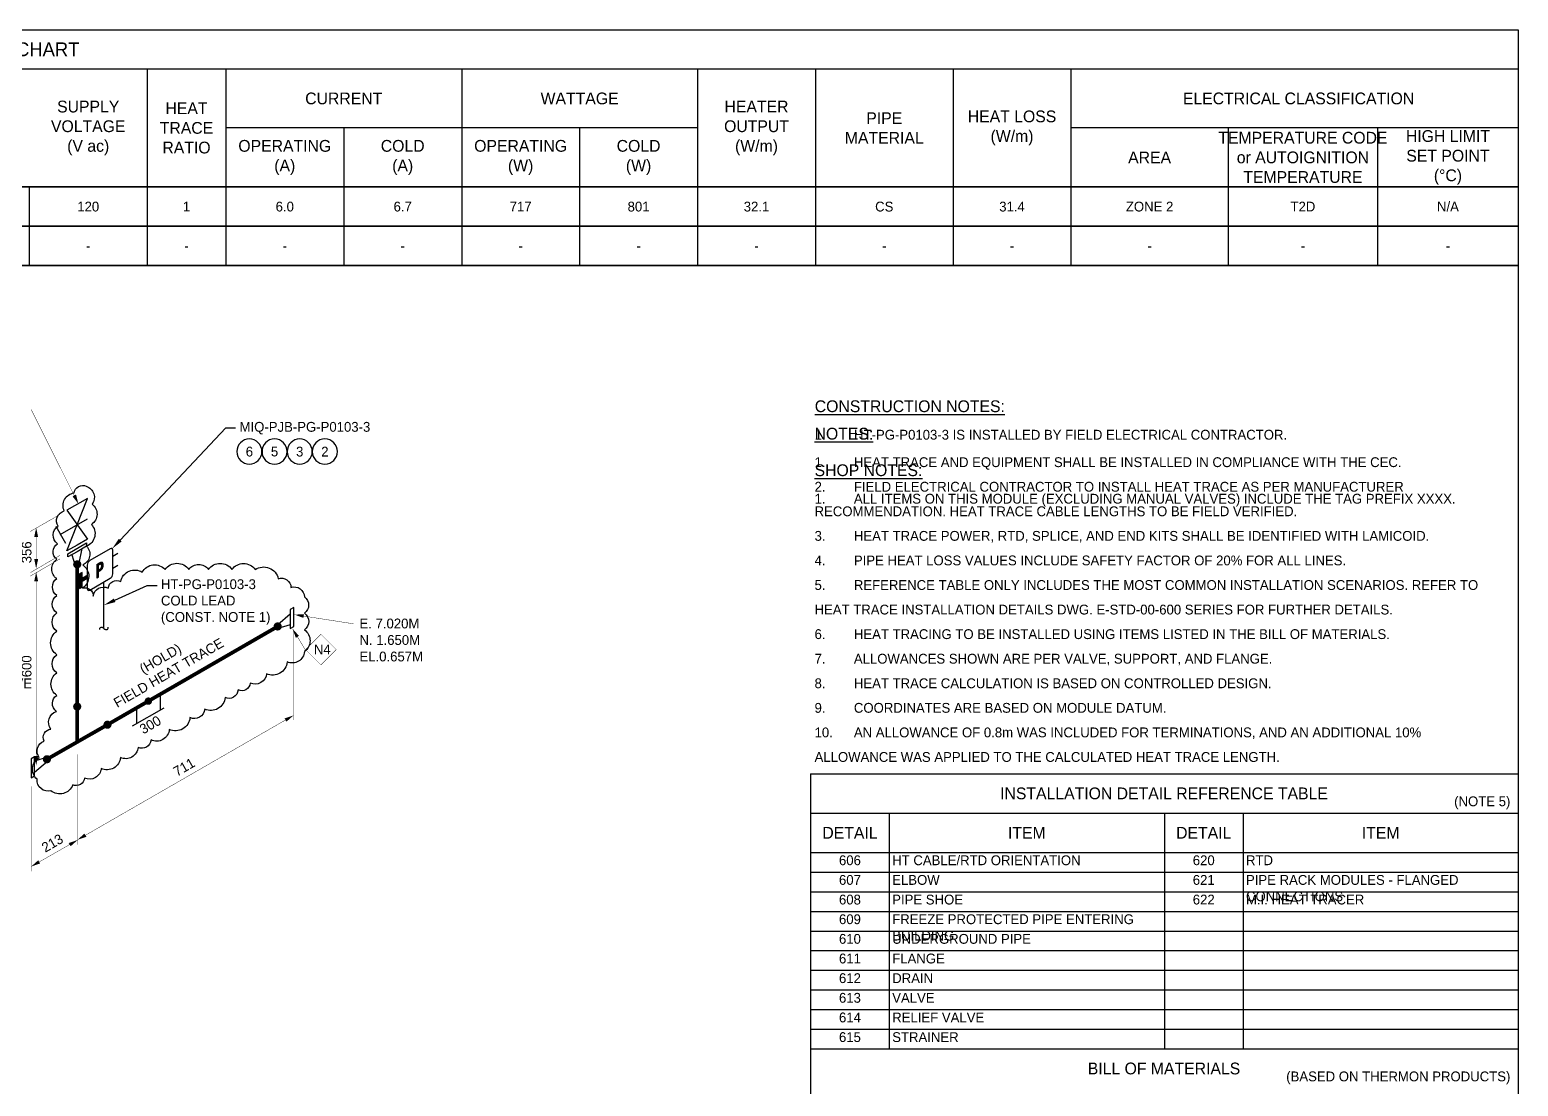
# Model space of a CAD drawing. Extents: x 0 to 847, y -42 to 494.
# Drawn here: x 465.1 to 843.8, y 225.5 to 494.3 of the extents above; entities that cross this region are included whole.
import ezdxf
from ezdxf import colors
from ezdxf.entities.mleader import LeaderData, LeaderLine
from ezdxf.enums import TextEntityAlignment as Align
from ezdxf.math import Vec2, Vec3

# ---------------------------------------------------------------- set-up
doc = ezdxf.new("R2010")
doc.units = 0
doc.header["$LTSCALE"] = 10
doc.header["$MEASUREMENT"] = 0
doc.layers.get('Defpoints').update_dxf_attribs({"color": 9})
for name, color, linetype in [('DIMENSION', 2, 'Continuous'), ('HOLD', 1, 'Continuous'), ('PIPE', 7, 'Continuous'), ('SYMBOL-3', 3, 'Continuous'), ('TABLE-1', 1, 'Continuous'), ('TABLE-7', 7, 'Continuous'), ('TEXT-2', 2, 'Continuous'), ('TEXT2', 40, 'Continuous'), ('TITLE', 7, 'Continuous'), ('WELDS', 7, 'Continuous'), ('Wipeout', 7, 'Continuous')]:
    doc.layers.add(name, color=color, linetype=linetype)
doc.styles.add('framdcn', font='', dxfattribs={"height": 2.4})
doc.styles.add('Scovan Elec', font='')
doc.styles.get("Standard").update_dxf_attribs({"font": ''})
doc.styles.get('framdcn').set_extended_font_data('Franklin Gothic Medium Cond')
doc.styles.get('Scovan Elec').set_extended_font_data('Franklin Gothic Medium Cond')
doc.styles.get('Standard').set_extended_font_data('Franklin Gothic Medium Cond')

# ---------------------------------------------------------------- blocks, each defined once
blk = doc.blocks.new('*T17')
at = {"layer": 'TABLE-7', "color": 0, "linetype": 'ByBlock', "lineweight": -2, "transparency": 16777216}
for p, q in [((0, 0), (843.77, 0)), ((0, 0), (0, -20)), ((65, 0), (65, -20)), ((135, 0), (135, -20)), ((160, 0), (160, -20)), ((200, 0), (200, -20)), ((225, 0), (225, -20)), ((255, 0), (255, -20)), ((285, 0), (285, -20)), ((315, 0), (315, -20)), ((345, 0), (345, -20)), ((435, 0), (435, -20)), ((465, 0), (465, -20)), ((495, 0), (495, -20)), ((515, 0), (515, -20)), ((545, 0), (545, -20)), ((575, 0), (575, -20)), ((605, 0), (605, -20)), ((635, 0), (635, -20)), ((665, 0), (665, -20)), ((700, 0), (700, -20)), ((730, 0), (730, -20)), ((770, 0), (770, -20)), ((808, 0), (808, -20)), ((843.77, 0), (843.77, -20)), ((0, -10), (843.77, -10)), ((0, -20), (843.77, -20))]:
    blk.add_line(p, q, dxfattribs=at)
blk = doc.blocks.new('*U182')
at = {"layer": 'TEXT-2', "insert": (1, 3), "char_height": 2.5, "attachment_point": 7, "style": 'Scovan Elec'}
blk.add_mtext_dynamic_manual_height_columns('\\pxsm1.5;{\\H1.2x;\\LNOTES:\\P\\pi-3,l3,s*,t3;}1.^IHEAT TRACE AND EQUIPMENT SHALL BE INSTALLED IN COMPLIANCE WITH THE CEC.\\P2.^IFIELD ELECTRICAL CONTRACTOR TO INSTALL HEAT TRACE AS PER MANUFACTURER RECOMMENDATION. HEAT TRACE CABLE LENGTHS TO BE FIELD VERIFIED.\\P3.^IHEAT TRACE POWER, RTD, SPLICE, AND END KITS SHALL BE IDENTIFIED WITH LAMICOID.\\P4.^IPIPE HEAT LOSS VALUES INCLUDE SAFETY FACTOR OF 20% FOR ALL LINES.\\P5.^IREFERENCE TABLE ONLY INCLUDES THE MOST COMMON INSTALLATION SCENARIOS. REFER TO HEAT TRACE INSTALLATION DETAILS DWG. E-STD-00-600 SERIES FOR FURTHER DETAILS.\\P6.^IHEAT TRACING TO BE INSTALLED USING ITEMS LISTED IN THE BILL OF MATERIALS.\\P7.^IALLOWANCES SHOWN ARE PER VALVE, SUPPORT, AND FLANGE.\\P8.^IHEAT TRACE CALCULATION IS BASED ON CONTROLLED DESIGN.\\P9.^ICOORDINATES ARE BASED ON MODULE DATUM.\\P10.^IAN ALLOWANCE OF 0.8m WAS INCLUDED FOR TERMINATIONS, AND AN ADDITIONAL 10% ALLOWANCE WAS APPLIED TO THE CALCULATED HEAT TRACE LENGTH.', width=175, gutter_width=10, heights=[0], dxfattribs=at)
blk = doc.blocks.new('ShopNotes')
at = {"layer": 'TEXT-2', "insert": (1, 3), "char_height": 2.5, "attachment_point": 7, "style": 'Scovan Elec'}
blk.add_mtext_dynamic_manual_height_columns('\\pxsm1.5;{\\H1.2x;\\LSHOP NOTES:\\P\\pi-3,l3,s*,t3;}1.^IALL ITEMS ON THIS MODULE (EXCLUDING MANUAL VALVES) INCLUDE THE TAG PREFIX XXXX.', width=175, gutter_width=10, heights=[0], dxfattribs=at)
blk = doc.blocks.new('block41')
at = {"layer": 'TEXT2'}
blk.add_hatch(color=256, dxfattribs=at).paths.add_polyline_path([(0.001, 0.001), (-1.499, 1.901), (-0.599, 2.401)])
at = {"layer": 'TEXT2', "linetype": 'ByBlock', "const_width": 0.1, "flags": 128}
blk.add_lwpolyline([(-12, 24), (0, 0)], dxfattribs=at)
blk = doc.blocks.new('block47')
at = {"layer": 'TEXT2'}
blk.add_hatch(color=256, dxfattribs=at).paths.add_polyline_path([(0.001, 0.001), (1.601, -1.799), (0.801, -2.299)])
at = {"layer": 'TEXT2', "linetype": 'ByBlock', "const_width": 0.1, "flags": 128}
blk.add_lwpolyline([(3.2, -5.3), (0, 0)], dxfattribs=at)
blk = doc.blocks.new('block48')
at = {"layer": 'TEXT2'}
blk.add_hatch(color=256, dxfattribs=at).paths.add_polyline_path([(0.001, 0.001), (0.301, 2.401), (1.201, 2.101)])
at = {"layer": 'TEXT2', "linetype": 'ByBlock', "const_width": 0.1, "flags": 128}
blk.add_lwpolyline([(4.8, 14.5), (0, 0)], dxfattribs=at)
blk = doc.blocks.new('block49')
at = {"layer": 'TEXT2', "style": 'framdcn'}
for s, p in [('E. 7.020M', (0, 0)), ('N. 1.650M', (0, -4.2)), ('EL.0.657M', (0, -8.4))]:
    blk.add_text(s, height=2.5, dxfattribs=at).set_placement(p)
blk = doc.blocks.new('block100')
at = {"layer": 'PIPE', "linetype": 'ByBlock', "flags": 128}
for points in [[(0.8, 2.9), (0, 2.4)], [(0, 2.4), (0, 0)], [(0, 0), (0, -2.4)], [(0.8, -1.9), (0.8, 2.9)], [(4.1, 2.8), (0.8, 1.8)], [(0.8, -1), (4.1, 1.8)], [(4.1, 1.8), (4.1, 2.8)], [(0, -2.4), (0.8, -1.9)]]:
    blk.add_lwpolyline(points, dxfattribs=at)
at = {"flags": 1}
for tag in ['Tag', 'UCI', 'Pipe Ref', 'Description', 'Key']:
    blk.add_attdef(tag, (0, 0), '', height=1, dxfattribs=at)
blk = doc.blocks.new('block101')
at = {"layer": 'PIPE', "linetype": 'ByBlock', "const_width": 0.95, "flags": 128}
for points in [[(7.7, 13.4), (7.7, 4.4)], [(15.4, 8.8), (7.7, 4.4)], [(7.7, 4.4), (0, 0)]]:
    blk.add_lwpolyline(points, dxfattribs=at)
at = {"flags": 1}
for tag in ['Tag', 'UCI', 'Pipe Ref', 'Description', 'Key']:
    blk.add_attdef(tag, (0, 0), '', height=1, dxfattribs=at)
blk = doc.blocks.new('block102')
at = {"layer": 'PIPE', "linetype": 'ByBlock', "const_width": 0.95, "flags": 128}
blk.add_lwpolyline([(0, 36.2), (0, 0)], dxfattribs=at)
at = {"flags": 1}
for tag in ['Tag', 'UCI', 'Pipe Ref', 'Description', 'Key']:
    blk.add_attdef(tag, (0, 0), '', height=1, dxfattribs=at)
blk = doc.blocks.new('block103')
at = {"layer": 'PIPE', "linetype": 'ByBlock', "flags": 128}
for points in [[(-2.4, -0.5), (2.4, 2.3)], [(0, 0), (-2.4, -1.3)], [(2.4, 1.4), (0, 0)], [(0.5, -2.9), (1.3, 0.8)], [(2.4, 2.3), (2.4, 1.4)], [(-2.4, -1.3), (-2.4, -0.5)], [(-1.4, -0.8), (-0.5, -3.5)], [(-0.5, -3.5), (0.5, -2.9)]]:
    blk.add_lwpolyline(points, dxfattribs=at)
at = {"flags": 1}
for tag in ['Tag', 'UCI', 'Pipe Ref', 'Description', 'Key']:
    blk.add_attdef(tag, (0, 0), '', height=1, dxfattribs=at)
blk = doc.blocks.new('block104')
at = {"layer": 'PIPE', "linetype": 'ByBlock', "flags": 128}
for points in [[(2.6, 11.9), (-2.6, 8.9)], [(-2.6, -1.5), (2.6, 11.9)], [(-2.6, 8.9), (2.6, 1.5)], [(-5.4, 4.8), (-3, 0.5)], [(-4.3, 2.7), (2.6, 6.7)], [(0, 0), (-2.6, -1.5)], [(2.6, 1.5), (0, 0)]]:
    blk.add_lwpolyline(points, dxfattribs=at)
at = {"flags": 1}
for tag in ['Tag', 'UCI', 'Pipe Ref', 'Description', 'Key']:
    blk.add_attdef(tag, (0, 0), '', height=1, dxfattribs=at)
blk = doc.blocks.new('block105')
at = {"layer": 'PIPE', "linetype": 'ByBlock', "const_width": 0.95, "flags": 128}
for points in [[(43.3, 25), (10.4, 6)], [(10.4, 6), (0, 0)]]:
    blk.add_lwpolyline(points, dxfattribs=at)
at = {"flags": 1}
for tag in ['Tag', 'UCI', 'Pipe Ref', 'Description', 'Key']:
    blk.add_attdef(tag, (0, 0), '', height=1, dxfattribs=at)
blk = doc.blocks.new('block106')
at = {"layer": 'PIPE', "linetype": 'ByBlock', "flags": 128}
for points in [[(-8, -4.6), (0, 0)], [(-7, 0), (-7, -4)], [(-1, 3.5), (-1, -0.5)]]:
    blk.add_lwpolyline(points, dxfattribs=at)
at = {"flags": 1}
for tag in ['Tag', 'UCI', 'Pipe Ref', 'Description', 'Key']:
    blk.add_attdef(tag, (0, 0), '', height=1, dxfattribs=at)
blk = doc.blocks.new('block107')
at = {"layer": 'PIPE', "linetype": 'ByBlock', "flags": 128}
for points in [[(-3.2, -1.4), (0, 1.3)], [(0.9, 2.9), (0, 2.4)], [(0, 2.4), (0, 0)], [(0, 0), (0, -2.4)], [(0.9, -1.9), (0.9, 2.9)], [(-3.2, -2.4), (-3.2, -1.4)], [(0, -1.5), (-3.2, -2.4)], [(0, -2.4), (0.9, -1.9)]]:
    blk.add_lwpolyline(points, dxfattribs=at)
at = {"flags": 1}
for tag in ['Tag', 'UCI', 'Pipe Ref', 'Description', 'Key']:
    blk.add_attdef(tag, (0, 0), '', height=1, dxfattribs=at)
blk = doc.blocks.new('block137')
at = {"layer": 'WELDS'}
h = blk.add_hatch(color=256, dxfattribs=at)
edge = h.paths.add_edge_path(flags=0)
edge.add_arc((0, 0), 1.05, 0, 360)
at = {"flags": 1}
for tag in ['Tag', 'UCI', 'Pipe Ref', 'Description', 'Key']:
    blk.add_attdef(tag, (0, 0), '', height=1, dxfattribs=at)
blk = doc.blocks.new('block138')
at = {"layer": 'WELDS'}
h = blk.add_hatch(color=256, dxfattribs=at)
edge = h.paths.add_edge_path(flags=0)
edge.add_arc((0, 0), 1.05, 0, 360)
at = {"flags": 1}
for tag in ['Tag', 'UCI', 'Pipe Ref', 'Description', 'Key']:
    blk.add_attdef(tag, (0, 0), '', height=1, dxfattribs=at)
blk = doc.blocks.new('block139')
at = {"layer": 'WELDS'}
h = blk.add_hatch(color=256, dxfattribs=at)
edge = h.paths.add_edge_path(flags=0)
edge.add_arc((0, 0), 1.05, 0, 360)
at = {"flags": 1}
for tag in ['Tag', 'UCI', 'Pipe Ref', 'Description', 'Key']:
    blk.add_attdef(tag, (0, 0), '', height=1, dxfattribs=at)
blk = doc.blocks.new('block140')
at = {"layer": 'WELDS'}
h = blk.add_hatch(color=256, dxfattribs=at)
edge = h.paths.add_edge_path(flags=0)
edge.add_arc((0, 0), 1.05, 0, 360)
at = {"flags": 1}
for tag in ['Tag', 'UCI', 'Pipe Ref', 'Description', 'Key']:
    blk.add_attdef(tag, (0, 0), '', height=1, dxfattribs=at)
blk = doc.blocks.new('block141')
at = {"layer": 'WELDS'}
h = blk.add_hatch(color=256, dxfattribs=at)
edge = h.paths.add_edge_path(flags=0)
edge.add_arc((0, 0), 0.95, 0, 360)
at = {"flags": 1}
for tag in ['Tag', 'UCI', 'Pipe Ref', 'Description', 'Key']:
    blk.add_attdef(tag, (0, 0), '', height=1, dxfattribs=at)
blk = doc.blocks.new('block142')
at = {"layer": 'WELDS'}
h = blk.add_hatch(color=256, dxfattribs=at)
edge = h.paths.add_edge_path(flags=0)
edge.add_arc((0, 0), 1.05, 0, 360)
at = {"flags": 1}
for tag in ['Tag', 'UCI', 'Pipe Ref', 'Description', 'Key']:
    blk.add_attdef(tag, (0, 0), '', height=1, dxfattribs=at)
blk = doc.blocks.new('Heat_Trace_Design_Data_2')
at = {"layer": 'TEXT-2', "style": 'Scovan Elec'}
blk.add_attdef('PNL#-CKT#_2', text='', height=2.5, dxfattribs=at).set_placement((32.5, -5), align=Align.MIDDLE)
for tag, p in [('TRACE#_2', (100, -5)), ('INSU.THK_2', (147.5, -5)), ('INSU.CODE_2', (180, -5)), ('INSU.SIZE_2', (212.5, -5)), ('MIN.TEMP_2', (240, -5)), ('STARTUP.TEMP_2', (270, -5)), ('EXP.TEMP_2', (300, -5)), ('MAINT.TEMP_2', (330, -5)), ('CABLE.TYPE_2', (390, -5)), ('CABLE.LENGTH_2', (450, -5)), ('SUPPLY.VOLT_2', (480, -5)), ('HT.RATIO_2', (505, -5)), ('OPER.CURRENT_2', (530, -5)), ('COLD.CURRENT_2', (560, -5)), ('OPER.WATT_2', (590, -5)), ('COLD.WATT_2', (620, -5)), ('HEATER.OUTPUT_2', (650, -5)), ('PIPE.MAT_2', (682.5, -5)), ('HEAT.LOSS_2', (715, -5)), ('AREA.CLASS_2', (750, -5)), ('TEMPERATURE.CODE_2', (789, -5)), ('HI.LIMIT.SET.PT_2', (825.89, -5))]:
    blk.add_attdef(tag, text='', height=2.5, dxfattribs=at).set_placement(p, align=Align.MIDDLE_CENTER)
blk = doc.blocks.new('Heat_Trace_Design_Data')
at = {"layer": 'TEXT-2', "style": 'Scovan Elec'}
blk.add_attdef('PNL#-CKT#_1', text='', height=2.5, dxfattribs=at).set_placement((32.5, -5), align=Align.MIDDLE)
for tag, p in [('TRACE#_1', (100, -5)), ('INSU.THK_1', (147.5, -5)), ('INSU.CODE_1', (180, -5)), ('INSU.SIZE_1', (212.5, -5)), ('MIN.TEMP_1', (240, -5)), ('STARTUP.TEMP_1', (270, -5)), ('EXP.TEMP_1', (300, -5)), ('MAINT.TEMP_1', (330, -5)), ('CABLE.TYPE_1', (390, -5)), ('CABLE.LENGTH_1', (450, -5)), ('SUPPLY.VOLT_1', (480, -5)), ('HT.RATIO_1', (505, -5)), ('OPER.CURRENT_1', (530, -5)), ('COLD.CURRENT_1', (560, -5)), ('OPER.WATT_1', (590, -5)), ('COLD.WATT_1', (620, -5)), ('HEATER.OUTPUT_1', (650, -5)), ('PIPE.MAT_1', (682.5, -5)), ('HEAT.LOSS_1', (715, -5)), ('AREA.CLASS_1', (750, -5)), ('TEMPERATURE.CODE_1', (789, -5)), ('HI.LIMIT.SET.PT_1', (825.89, -5))]:
    blk.add_attdef(tag, text='', height=2.5, dxfattribs=at).set_placement(p, align=Align.MIDDLE_CENTER)
blk = doc.blocks.new('*U155')
h = blk.add_hatch(color=7)
h.dxf.hatch_style = 1
h.paths.add_polyline_path([(-0.79, -2.18), (-0.36, -1.93), (-0.36, -0.58), (-0.11, -0.44), (-0.06, -0.41), (-0.01, -0.37), (0.05, -0.34), (0.1, -0.3), (0.15, -0.27), (0.19, -0.23), (0.24, -0.2), (0.28, -0.16), (0.32, -0.13), (0.35, -0.09), (0.38, -0.06), (0.41, -0.02), (0.44, 0.01), (0.48, 0.07), (0.52, 0.12), (0.55, 0.18), (0.59, 0.24), (0.62, 0.3), (0.65, 0.36), (0.67, 0.43), (0.7, 0.5), (0.7, 0.5), (0.72, 0.56), (0.74, 0.63), (0.76, 0.69), (0.77, 0.75), (0.78, 0.82), (0.79, 0.88), (0.8, 0.95), (0.8, 1.01), (0.81, 1.08), (0.81, 1.15), (0.81, 1.15), (0.81, 1.22), (0.8, 1.28), (0.8, 1.34), (0.79, 1.4), (0.78, 1.45), (0.77, 1.5), (0.75, 1.55), (0.74, 1.59), (0.72, 1.64), (0.7, 1.67), (0.68, 1.71), (0.67, 1.72), (0.64, 1.76), (0.61, 1.79), (0.57, 1.82), (0.54, 1.84), (0.51, 1.85), (0.47, 1.86), (0.43, 1.87), (0.39, 1.87), (0.35, 1.87), (0.32, 1.86), (0.28, 1.85), (0.24, 1.84), (0.2, 1.82), (0.15, 1.81), (0.11, 1.79), (0.06, 1.76), (0.01, 1.74), (-0.04, 1.71), (-0.09, 1.68), (-0.15, 1.65), (-0.79, 1.28)])
h.paths.add_polyline_path([(-0.36, -0.12), (-0.36, 1.09), (-0.11, 1.23), (-0.01, 1.28), (0.1, 1.33), (0.17, 1.34), (0.24, 1.3), (0.29, 1.23), (0.32, 1.16), (0.34, 1.08), (0.35, 1.03), (0.35, 0.97), (0.36, 0.88), (0.35, 0.8), (0.35, 0.73), (0.34, 0.66), (0.32, 0.56), (0.28, 0.45), (0.24, 0.37), (0.2, 0.29), (0.13, 0.21), (0.04, 0.13), (-0.03, 0.07), (-0.09, 0.04), (-0.15, 0)], flags=16)
h = blk.add_hatch(color=256)
h.dxf.hatch_style = 1
h.paths.add_polyline_path([(-4.55, -3), (-3.25, -2.25), (-3.25, -1.5), (-4.55, -2.25), (-4.55, -0.75), (-5.2, -1.13), (-5.2, -4.88), (-4.55, -4.5)])
for p, q in [((3.25, 3.37), (4.55, 4.12)), ((3.25, 0.37), (4.55, 1.12))]:
    blk.add_line(p, q)
for points in [[(2.6, 5.25), (-2.6, 2.25)], [(3.25, -1.13), (3.25, 4.88)], [(-3.25, 1.12), (-3.25, -4.88)], [(-2.6, -5.25), (2.6, -2.25)]]:
    blk.add_lwpolyline(points)
blk.add_lwpolyline([(-4.55, -0.75), (-5.2, -1.13), (-5.2, -4.88), (-4.55, -4.5), (-4.55, -3), (-3.25, -2.25), (-3.25, -1.5), (-4.55, -2.25)], close=True)
for centre, start_param, end_param in [((2.6, 4.5), 2.356194, 3.926991), ((-2.6, 1.5), 3.926991, 5.497787), ((2.6, -1.5), 0.785398, 2.356194), ((-2.6, -4.5), 5.497787, 7.068583)]:
    blk.add_ellipse(centre, major_axis=(-0.459, -0.795), ratio=0.57735, start_param=start_param, end_param=end_param)
at = {"layer": 'Defpoints', "lineweight": 0}
for points in [[(-0.36, -1.93), (-0.36, -0.58), (-0.14, -0.45), (-0.12, -0.44), (-0.06, -0.41), (-0.01, -0.37), (0.05, -0.34), (0.1, -0.3), (0.15, -0.27), (0.19, -0.23), (0.24, -0.2), (0.28, -0.16), (0.32, -0.13), (0.35, -0.09), (0.38, -0.06), (0.41, -0.02), (0.44, 0.01), (0.48, 0.07), (0.52, 0.12), (0.55, 0.18), (0.59, 0.24), (0.62, 0.3), (0.65, 0.36), (0.67, 0.43), (0.7, 0.5), (0.7, 0.5), (0.72, 0.56), (0.74, 0.63), (0.76, 0.69), (0.77, 0.75), (0.78, 0.82), (0.79, 0.88), (0.8, 0.95), (0.8, 1.01), (0.81, 1.08), (0.81, 1.15), (0.81, 1.15), (0.81, 1.22), (0.8, 1.28), (0.8, 1.34), (0.79, 1.4), (0.78, 1.45), (0.77, 1.5), (0.75, 1.55), (0.74, 1.59), (0.72, 1.64), (0.7, 1.67), (0.68, 1.71), (0.67, 1.72), (0.64, 1.76), (0.61, 1.79), (0.57, 1.82), (0.54, 1.84), (0.51, 1.85), (0.47, 1.86), (0.43, 1.87), (0.39, 1.87), (0.35, 1.87), (0.35, 1.87), (0.32, 1.86), (0.28, 1.85), (0.24, 1.84), (0.2, 1.82), (0.15, 1.81), (0.11, 1.79), (0.06, 1.76), (0.01, 1.74), (-0.04, 1.71), (-0.09, 1.68), (-0.15, 1.65), (-0.79, 1.28), (-0.79, -2.18)], [(0.13, 1.33), (0.15, 1.34), (0.19, 1.33), (0.22, 1.31), (0.25, 1.28), (0.28, 1.24), (0.3, 1.22), (0.32, 1.18), (0.33, 1.14), (0.34, 1.08), (0.35, 1.03), (0.35, 0.97), (0.36, 0.9), (0.36, 0.87), (0.35, 0.8), (0.35, 0.73), (0.34, 0.66), (0.33, 0.6), (0.31, 0.54), (0.29, 0.48), (0.27, 0.42), (0.25, 0.37), (0.24, 0.36), (0.21, 0.31), (0.18, 0.27), (0.15, 0.23), (0.11, 0.19), (0.06, 0.15), (0.02, 0.11), (-0.03, 0.07), (-0.09, 0.04), (-0.15, 0), (-0.36, -0.12), (-0.36, 1.09), (-0.15, 1.21), (-0.09, 1.24), (-0.04, 1.27), (0.01, 1.29), (0.06, 1.31), (0.09, 1.33)]]:
    blk.add_lwpolyline(points, close=True, dxfattribs=at)
blk = doc.blocks.new('*U167')
blk.add_wipeout([(0, 3.2), (-0.4, 3.17), (-0.8, 3.1), (-1.18, 2.98), (-1.54, 2.8), (-1.88, 2.59), (-2.19, 2.33), (-2.47, 2.04), (-2.7, 1.71), (-2.9, 1.36), (-3.04, 0.99), (-3.14, 0.6), (-3.19, 0.2), (-3.19, -0.2), (-3.14, -0.6), (-3.04, -0.99), (-2.9, -1.36), (-2.7, -1.71), (-2.47, -2.04), (-2.19, -2.33), (-1.88, -2.59), (-1.54, -2.8), (-1.18, -2.98), (-0.8, -3.1), (-0.4, -3.17), (0, -3.2), (0.4, -3.17), (0.8, -3.1), (1.18, -2.98), (1.54, -2.8), (1.88, -2.59), (2.19, -2.33), (2.47, -2.04), (2.7, -1.71), (2.9, -1.36), (3.04, -0.99), (3.14, -0.6), (3.19, -0.2), (3.19, 0.2), (3.14, 0.6), (3.04, 0.99), (2.9, 1.36), (2.7, 1.71), (2.47, 2.04), (2.19, 2.33), (1.88, 2.59), (1.54, 2.8), (1.18, 2.98), (0.8, 3.1), (0.4, 3.17)]).dxf.layer = 'Wipeout'
blk.add_circle((0, 0), 3.2)
at = {"color": 2}
blk.add_attdef('TAG1', text='', height=2.5, dxfattribs=at).set_placement((0, 0), align=Align.MIDDLE)
blk.add_attdef('TAG2', text='', height=2.5, dxfattribs=at).set_placement((3, -3), align=Align.MIDDLE_LEFT)
blk = doc.blocks.new('*U168')
blk.add_wipeout([(0, 3.2), (-0.4, 3.17), (-0.8, 3.1), (-1.18, 2.98), (-1.54, 2.8), (-1.88, 2.59), (-2.19, 2.33), (-2.47, 2.04), (-2.7, 1.71), (-2.9, 1.36), (-3.04, 0.99), (-3.14, 0.6), (-3.19, 0.2), (-3.19, -0.2), (-3.14, -0.6), (-3.04, -0.99), (-2.9, -1.36), (-2.7, -1.71), (-2.47, -2.04), (-2.19, -2.33), (-1.88, -2.59), (-1.54, -2.8), (-1.18, -2.98), (-0.8, -3.1), (-0.4, -3.17), (0, -3.2), (0.4, -3.17), (0.8, -3.1), (1.18, -2.98), (1.54, -2.8), (1.88, -2.59), (2.19, -2.33), (2.47, -2.04), (2.7, -1.71), (2.9, -1.36), (3.04, -0.99), (3.14, -0.6), (3.19, -0.2), (3.19, 0.2), (3.14, 0.6), (3.04, 0.99), (2.9, 1.36), (2.7, 1.71), (2.47, 2.04), (2.19, 2.33), (1.88, 2.59), (1.54, 2.8), (1.18, 2.98), (0.8, 3.1), (0.4, 3.17)]).dxf.layer = 'Wipeout'
blk.add_circle((0, 0), 3.2)
at = {"color": 2}
blk.add_attdef('TAG1', text='', height=2.5, dxfattribs=at).set_placement((0, 0), align=Align.MIDDLE)
blk.add_attdef('TAG2', text='', height=2.5, dxfattribs=at).set_placement((3, -3), align=Align.MIDDLE_LEFT)
blk = doc.blocks.new('*U169')
blk.add_wipeout([(0, 3.2), (-0.4, 3.17), (-0.8, 3.1), (-1.18, 2.98), (-1.54, 2.8), (-1.88, 2.59), (-2.19, 2.33), (-2.47, 2.04), (-2.7, 1.71), (-2.9, 1.36), (-3.04, 0.99), (-3.14, 0.6), (-3.19, 0.2), (-3.19, -0.2), (-3.14, -0.6), (-3.04, -0.99), (-2.9, -1.36), (-2.7, -1.71), (-2.47, -2.04), (-2.19, -2.33), (-1.88, -2.59), (-1.54, -2.8), (-1.18, -2.98), (-0.8, -3.1), (-0.4, -3.17), (0, -3.2), (0.4, -3.17), (0.8, -3.1), (1.18, -2.98), (1.54, -2.8), (1.88, -2.59), (2.19, -2.33), (2.47, -2.04), (2.7, -1.71), (2.9, -1.36), (3.04, -0.99), (3.14, -0.6), (3.19, -0.2), (3.19, 0.2), (3.14, 0.6), (3.04, 0.99), (2.9, 1.36), (2.7, 1.71), (2.47, 2.04), (2.19, 2.33), (1.88, 2.59), (1.54, 2.8), (1.18, 2.98), (0.8, 3.1), (0.4, 3.17)]).dxf.layer = 'Wipeout'
blk.add_circle((0, 0), 3.2)
at = {"color": 2}
blk.add_attdef('TAG1', text='', height=2.5, dxfattribs=at).set_placement((0, 0), align=Align.MIDDLE)
blk.add_attdef('TAG2', text='', height=2.5, dxfattribs=at).set_placement((3, -3), align=Align.MIDDLE_LEFT)
blk = doc.blocks.new('*U170')
blk.add_wipeout([(0, 3.2), (-0.4, 3.17), (-0.8, 3.1), (-1.18, 2.98), (-1.54, 2.8), (-1.88, 2.59), (-2.19, 2.33), (-2.47, 2.04), (-2.7, 1.71), (-2.9, 1.36), (-3.04, 0.99), (-3.14, 0.6), (-3.19, 0.2), (-3.19, -0.2), (-3.14, -0.6), (-3.04, -0.99), (-2.9, -1.36), (-2.7, -1.71), (-2.47, -2.04), (-2.19, -2.33), (-1.88, -2.59), (-1.54, -2.8), (-1.18, -2.98), (-0.8, -3.1), (-0.4, -3.17), (0, -3.2), (0.4, -3.17), (0.8, -3.1), (1.18, -2.98), (1.54, -2.8), (1.88, -2.59), (2.19, -2.33), (2.47, -2.04), (2.7, -1.71), (2.9, -1.36), (3.04, -0.99), (3.14, -0.6), (3.19, -0.2), (3.19, 0.2), (3.14, 0.6), (3.04, 0.99), (2.9, 1.36), (2.7, 1.71), (2.47, 2.04), (2.19, 2.33), (1.88, 2.59), (1.54, 2.8), (1.18, 2.98), (0.8, 3.1), (0.4, 3.17)]).dxf.layer = 'Wipeout'
blk.add_circle((0, 0), 3.2)
at = {"color": 2}
blk.add_attdef('TAG1', text='', height=2.5, dxfattribs=at).set_placement((0, 0), align=Align.MIDDLE)
blk.add_attdef('TAG2', text='', height=2.5, dxfattribs=at).set_placement((3, -3), align=Align.MIDDLE_LEFT)
blk = doc.blocks.new('G-WavyBreakline')
blk.add_open_spline([(-1.07, -0.3), (-1.08, -0.22), (-1.09, -0.05), (-0.97, 0.2), (-0.73, 0.31), (-0.46, 0.32), (-0.14, 0.12), (0.14, -0.12), (0.46, -0.32), (0.73, -0.31), (0.97, -0.2), (1.09, 0.05), (1.08, 0.22), (1.07, 0.3)], degree=3, knots=[0, 0, 0, 0, 0.23778, 0.504219, 0.769947, 1.007727, 1.273929, 1.868857, 2.135059, 2.372839, 2.638567, 2.905005, 3.142785, 3.142785, 3.142785, 3.142785])
blk = doc.blocks.new('*T179')
at = {"layer": 'TABLE-7', "color": 0, "linetype": 'ByBlock', "lineweight": -2, "transparency": 16777216}
for p, q in [((0, 0), (90, 0)), ((0, 0), (0, -60)), ((20, 0), (20, -60)), ((90, 0), (90, -60)), ((90, 0), (180, 0)), ((90, 0), (90, -60)), ((110, 0), (110, -60)), ((180, 0), (180, -60)), ((0, -10), (90, -10)), ((90, -10), (180, -10)), ((0, -15), (90, -15)), ((90, -15), (180, -15)), ((0, -20), (90, -20)), ((90, -20), (180, -20)), ((0, -25), (90, -25)), ((90, -25), (180, -25)), ((0, -30), (90, -30)), ((90, -30), (180, -30)), ((0, -35), (90, -35)), ((90, -35), (180, -35)), ((0, -40), (90, -40)), ((90, -40), (180, -40)), ((0, -45), (90, -45)), ((90, -45), (180, -45)), ((0, -50), (90, -50)), ((90, -50), (180, -50)), ((0, -55), (90, -55)), ((90, -55), (180, -55)), ((0, -60), (90, -60)), ((90, -60), (180, -60))]:
    blk.add_line(p, q, dxfattribs=at)
at = {"layer": 'TABLE-7', "color": 2, "transparency": 16777216, "style": 'Scovan Elec'}
for s, insert, char_height, width, attachment_point in [('DETAIL', (10, -5), 3, 19, 5), ('ITEM', (55, -5), 3, 69, 5), ('DETAIL', (100, -5), 3, 19, 5), ('ITEM', (145, -5), 3, 69, 5), ('606', (10, -10.75), 2.5, 18.5, 2), ('HT CABLE/RTD ORIENTATION', (20.75, -10.75), 2.5, 68.5, 1), ('620', (100, -10.75), 2.5, 18.5, 2), ('RTD', (110.75, -10.75), 2.5, 68.5, 1), ('607', (10, -15.75), 2.5, 18.5, 2), ('ELBOW', (20.75, -15.75), 2.5, 68.5, 1), ('621', (100, -15.75), 2.5, 18.5, 2), ('PIPE RACK MODULES - FLANGED CONNECTIONS', (110.75, -15.75), 2.5, 68.5, 1), ('608', (10, -20.75), 2.5, 18.5, 2), ('PIPE SHOE', (20.75, -20.75), 2.5, 68.5, 1), ('622', (100, -20.75), 2.5, 18.5, 2), ('M.I. HEAT TRACER', (110.75, -20.75), 2.5, 68.5, 1), ('609', (10, -25.75), 2.5, 18.5, 2), ('FREEZE PROTECTED PIPE ENTERING BUILDING', (20.75, -25.75), 2.5, 68.5, 1), ('610', (10, -30.75), 2.5, 18.5, 2), ('UNDERGROUND PIPE', (20.75, -30.75), 2.5, 68.5, 1), ('611', (10, -35.75), 2.5, 18.5, 2), ('FLANGE', (20.75, -35.75), 2.5, 68.5, 1), ('612', (10, -40.75), 2.5, 18.5, 2), ('DRAIN', (20.75, -40.75), 2.5, 68.5, 1), ('613', (10, -45.75), 2.5, 18.5, 2), ('VALVE', (20.75, -45.75), 2.5, 68.5, 1), ('614', (10, -50.75), 2.5, 18.5, 2), ('RELIEF VALVE', (20.75, -50.75), 2.5, 68.5, 1), ('615', (10, -55.75), 2.5, 18.5, 2), ('STRAINER', (20.75, -55.75), 2.5, 68.5, 1)]:
    blk.add_mtext(s, dxfattribs=dict(at, insert=insert, char_height=char_height, width=width, attachment_point=attachment_point))
blk = doc.blocks.new('*T184')
at = {"layer": 'TABLE-7', "color": 0, "linetype": 'ByBlock', "lineweight": -2, "transparency": 16777216}
for p, q in [((0, 0), (90, 0)), ((0, 0), (0, -60)), ((20, 0), (20, -60)), ((90, 0), (90, -60)), ((0, -10), (90, -10)), ((0, -15), (90, -15)), ((0, -20), (90, -20)), ((0, -25), (90, -25)), ((0, -30), (90, -30)), ((0, -35), (90, -35)), ((0, -40), (90, -40)), ((0, -45), (90, -45)), ((0, -50), (90, -50)), ((0, -55), (90, -55)), ((0, -60), (90, -60))]:
    blk.add_line(p, q, dxfattribs=at)
at = {"layer": 'TABLE-7', "color": 2, "transparency": 16777216, "style": 'Scovan Elec'}
for s, insert, char_height, width, attachment_point in [('DETAIL', (10, -5), 3, 19, 5), ('ITEM', (55, -5), 3, 69, 5), ('620', (10, -10.75), 2.5, 18.5, 2), ('RTD', (20.75, -10.75), 2.5, 68.5, 1), ('621', (10, -15.75), 2.5, 18.5, 2), ('PIPE RACK MODULES - FLANGED CONNECTIONS', (20.75, -15.75), 2.5, 68.5, 1), ('622', (10, -20.75), 2.5, 18.5, 2), ('M.I. HEAT TRACER', (20.75, -20.75), 2.5, 68.5, 1)]:
    blk.add_mtext(s, dxfattribs=dict(at, insert=insert, char_height=char_height, width=width, attachment_point=attachment_point))

msp = doc.modelspace()

# ---------------------------------------------------------------- hatches: boundary and pattern name
at = {"layer": 'DIMENSION'}
for points in [[(466.76, 367.64), (466.26, 365.24), (467.26, 365.24)], [(466.76, 357.24), (467.26, 359.64), (466.26, 359.64)], [(466.76, 356.34), (466.26, 353.94), (467.26, 353.94)], [(532.24, 319.88), (530.44, 318.28), (529.94, 319.08)], [(466.76, 307.14), (467.26, 309.54), (466.26, 309.54)], [(477.34, 288.18), (475.54, 286.58), (475.04, 287.38)], [(477.23, 288.18), (479.03, 289.78), (479.53, 288.98)], [(465.48, 281.4), (467.28, 283), (467.78, 282.2)]]:
    msp.add_hatch(color=256, dxfattribs=at).paths.add_polyline_path(points)

# ---------------------------------------------------------------- linework, layer by layer
at = {"layer": 'DIMENSION', "linetype": 'ByBlock', "const_width": 0.1, "flags": 128}
for points in [[(465.26, 366.66), (472.82, 371)], [(466.76, 367.64), (466.76, 357.24)], [(465.26, 356.17), (472.82, 360.6)], [(465.26, 355.3), (472.82, 359.7)], [(466.76, 356.34), (466.76, 307.14)], [(532.24, 341.63), (532.24, 318.68)], [(477.34, 309.94), (477.34, 286.98)], [(465.58, 301.8), (465.58, 280.2)], [(477.34, 288.18), (465.48, 281.4)]]:
    msp.add_lwpolyline(points, dxfattribs=at)
at = {"layer": 'SYMBOL-3'}
msp.add_lwpolyline([(484, 342), (484, 353.83)], dxfattribs=at)
at = {"layer": 'TABLE-1'}
msp.add_line((753.77, 295), (753.77, 235), dxfattribs=at)
for points in [[(843.77, 484.34), (0, 484.34)], [(635, 469.34), (515, 469.34)], [(843.77, 469.34), (730, 469.34)], [(843.77, 454.34), (0, 454.34)], [(843.77, 444.34), (0, 444.34)], [(843.77, 434.34), (0, 434.34)], [(663.77, 305), (663.77, 235)], [(663.77, 305), (843.77, 305)], [(663.77, 295), (843.77, 295)], [(663.77, 235), (663.77, 95)], [(663.77, 235), (843.77, 235)]]:
    msp.add_lwpolyline(points, dxfattribs=at)
at = {"layer": 'TABLE-7'}
for points in [[(495, 484.34), (495, 454.34)], [(515, 484.34), (515, 454.34)], [(575, 484.34), (575, 454.34)], [(635, 484.34), (635, 454.34)], [(665, 484.34), (665, 454.34)], [(700, 484.34), (700, 454.34)], [(730, 484.34), (730, 454.34)], [(545, 469.34), (545, 454.34)], [(605, 469.34), (605, 454.34)], [(770, 469.34), (770, 454.34)], [(808, 469.34), (808, 454.34)]]:
    msp.add_lwpolyline(points, dxfattribs=at)
at = {"layer": 'TEXT2', "linetype": 'ByBlock', "const_width": 0.1, "flags": 128}
msp.add_lwpolyline([(539.2, 340.5), (543.1, 336.6), (539.2, 332.7), (535.3, 336.6), (539.2, 340.5)], close=True, dxfattribs=at)
at = {"layer": 'TITLE'}
msp.add_lwpolyline([(0, 494.34), (843.77, 494.34), (843.77, 0), (0, 0)], close=True, dxfattribs=at)

# ---------------------------------------------------------------- block references
for name, p in [('*T17', (0, 454.34)), ('ShopNotes', (663.77, 370)), ('*T179', (663.77, 295)), ('*T184', (753.77, 295))]:
    msp.add_blockref(name, p)
ref = msp.add_blockref('Heat_Trace_Design_Data', (0, 454.34))
ref.add_attrib('SUPPLY.VOLT_1', '120', dxfattribs={"layer": 'TEXT-2', "height": 2.5, "style": 'Scovan Elec'}).set_placement((480, 449.34), align=Align.MIDDLE_CENTER)
ref.add_attrib('HT.RATIO_1', '1', dxfattribs={"layer": 'TEXT-2', "height": 2.5, "style": 'Scovan Elec'}).set_placement((505, 449.34), align=Align.MIDDLE_CENTER)
ref.add_attrib('OPER.CURRENT_1', '6.0', dxfattribs={"layer": 'TEXT-2', "height": 2.5, "style": 'Scovan Elec'}).set_placement((530, 449.34), align=Align.MIDDLE_CENTER)
ref.add_attrib('COLD.CURRENT_1', '6.7', dxfattribs={"layer": 'TEXT-2', "height": 2.5, "style": 'Scovan Elec'}).set_placement((560, 449.34), align=Align.MIDDLE_CENTER)
ref.add_attrib('OPER.WATT_1', '717', dxfattribs={"layer": 'TEXT-2', "height": 2.5, "style": 'Scovan Elec'}).set_placement((590, 449.34), align=Align.MIDDLE_CENTER)
ref.add_attrib('COLD.WATT_1', '801', dxfattribs={"layer": 'TEXT-2', "height": 2.5, "style": 'Scovan Elec'}).set_placement((620, 449.34), align=Align.MIDDLE_CENTER)
ref.add_attrib('HEATER.OUTPUT_1', '32.1', dxfattribs={"layer": 'TEXT-2', "height": 2.5, "style": 'Scovan Elec'}).set_placement((650, 449.34), align=Align.MIDDLE_CENTER)
ref.add_attrib('PIPE.MAT_1', 'CS', dxfattribs={"layer": 'TEXT-2', "height": 2.5, "style": 'Scovan Elec'}).set_placement((682.5, 449.34), align=Align.MIDDLE_CENTER)
ref.add_attrib('HEAT.LOSS_1', '31.4', dxfattribs={"layer": 'TEXT-2', "height": 2.5, "style": 'Scovan Elec'}).set_placement((715, 449.34), align=Align.MIDDLE_CENTER)
ref.add_attrib('AREA.CLASS_1', 'ZONE 2', dxfattribs={"layer": 'TEXT-2', "height": 2.5, "style": 'Scovan Elec'}).set_placement((750, 449.34), align=Align.MIDDLE_CENTER)
ref.add_attrib('TEMPERATURE.CODE_1', 'T2D', dxfattribs={"layer": 'TEXT-2', "height": 2.5, "style": 'Scovan Elec'}).set_placement((789, 449.34), align=Align.MIDDLE_CENTER)
ref.add_attrib('HI.LIMIT.SET.PT_1', 'N/A', dxfattribs={"layer": 'TEXT-2', "height": 2.5, "style": 'Scovan Elec'}).set_placement((825.89, 449.34), align=Align.MIDDLE_CENTER)
at = {"layer": 'HOLD'}
ref = msp.add_blockref('Heat_Trace_Design_Data_2', (0, 444.34), dxfattribs=at)
ref.add_attrib('SUPPLY.VOLT_2', '-', dxfattribs={"layer": 'TEXT-2', "height": 2.5, "style": 'Scovan Elec'}).set_placement((480, 439.34), align=Align.MIDDLE_CENTER)
ref.add_attrib('HT.RATIO_2', '-', dxfattribs={"layer": 'TEXT-2', "height": 2.5, "style": 'Scovan Elec'}).set_placement((505, 439.34), align=Align.MIDDLE_CENTER)
ref.add_attrib('OPER.CURRENT_2', '-', dxfattribs={"layer": 'TEXT-2', "height": 2.5, "style": 'Scovan Elec'}).set_placement((530, 439.34), align=Align.MIDDLE_CENTER)
ref.add_attrib('COLD.CURRENT_2', '-', dxfattribs={"layer": 'TEXT-2', "height": 2.5, "style": 'Scovan Elec'}).set_placement((560, 439.34), align=Align.MIDDLE_CENTER)
ref.add_attrib('OPER.WATT_2', '-', dxfattribs={"layer": 'TEXT-2', "height": 2.5, "style": 'Scovan Elec'}).set_placement((590, 439.34), align=Align.MIDDLE_CENTER)
ref.add_attrib('COLD.WATT_2', '-', dxfattribs={"layer": 'TEXT-2', "height": 2.5, "style": 'Scovan Elec'}).set_placement((620, 439.34), align=Align.MIDDLE_CENTER)
ref.add_attrib('HEATER.OUTPUT_2', '-', dxfattribs={"layer": 'TEXT-2', "height": 2.5, "style": 'Scovan Elec'}).set_placement((650, 439.34), align=Align.MIDDLE_CENTER)
ref.add_attrib('PIPE.MAT_2', '-', dxfattribs={"layer": 'TEXT-2', "height": 2.5, "style": 'Scovan Elec'}).set_placement((682.5, 439.34), align=Align.MIDDLE_CENTER)
ref.add_attrib('HEAT.LOSS_2', '-', dxfattribs={"layer": 'TEXT-2', "height": 2.5, "style": 'Scovan Elec'}).set_placement((715, 439.34), align=Align.MIDDLE_CENTER)
ref.add_attrib('AREA.CLASS_2', '-', dxfattribs={"layer": 'TEXT-2', "height": 2.5, "style": 'Scovan Elec'}).set_placement((750, 439.34), align=Align.MIDDLE_CENTER)
ref.add_attrib('TEMPERATURE.CODE_2', '-', dxfattribs={"layer": 'TEXT-2', "height": 2.5, "style": 'Scovan Elec'}).set_placement((789, 439.34), align=Align.MIDDLE_CENTER)
ref.add_attrib('HI.LIMIT.SET.PT_2', '-', dxfattribs={"layer": 'TEXT-2', "height": 2.5, "style": 'Scovan Elec'}).set_placement((825.89, 439.34), align=Align.MIDDLE_CENTER)
at = {"layer": 'PIPE'}
for name, p in [('block104', (477.2, 363.2)), ('block103', (477.2, 361.5)), ('block102', (477.2, 322.1)), ('block107', (531.4, 344.4)), ('block105', (484.9, 317.5)), ('block101', (469.5, 308.7)), ('block106', (499.3, 321.8)), ('block100', (465.5, 306.4))]:
    msp.add_blockref(name, p, dxfattribs=at)
at = {"layer": 'SYMBOL-3'}
for name, p in [('*U155', (483, 357)), ('G-WavyBreakline', (484, 342))]:
    msp.add_blockref(name, p, dxfattribs=at)
at = {"layer": 'TEXT-2'}
msp.add_blockref('*U182', (663.77, 305), dxfattribs=at)
at = {"layer": 'TEXT2'}
for name, p in [('block41', (477.5, 373.7)), ('block47', (532, 341.9)), ('block49', (549, 342))]:
    msp.add_blockref(name, p, dxfattribs=at)
at = {"layer": 'TEXT2', "rotation": 279.4623222080256}
msp.add_blockref('block48', (532.47, 345.51), dxfattribs=at)
at = {"layer": 'WELDS'}
for name, p in [('block139', (477.2, 358.3)), ('block142', (528.2, 342.5)), ('block138', (477.2, 322.1)), ('block141', (495.3, 323.5)), ('block140', (484.9, 317.5)), ('block137', (469.5, 308.7))]:
    msp.add_blockref(name, p, dxfattribs=at)

# ---------------------------------------------------------------- texts
at = {"layer": 'DIMENSION', "style": 'framdcn'}
for s, rotation, p in [('356', 90, (465.56, 358.57)), ('600', 90, (465.56, 329.57)), ('711', 30, (502.59, 304.24)), ('213', 30, (469.08, 284.9))]:
    msp.add_text(s, height=2.5, rotation=rotation, dxfattribs=at).set_placement(p)
at = {"layer": 'TEXT-2', "style": 'Scovan Elec'}
for s, insert, char_height, attachment_point in [('ELECTRIC HEAT TRACING DESIGN DATA CHART', (422.89, 489.34), 3.5, 5), ('CURRENT', (545, 476.84), 3, 5), ('WATTAGE', (605, 476.84), 3, 5), ('ELECTRICAL CLASSIFICATION', (787.89, 476.84), 3, 5), ('SUPPLY\\PVOLTAGE\\P(V ac)', (480, 469.34), 3, 5), ('HEAT\\PTRACE\\PRATIO', (505, 469.34), 3, 5), ('HEATER\\POUTPUT\\P(W/m)', (650, 469.34), 3, 5), ('PIPE\\PMATERIAL', (682.5, 469.34), 3, 5), ('HEAT LOSS\\P(W/m)', (715, 469.34), 3, 5), ('OPERATING\\P(A)', (530, 461.84), 3, 5), ('COLD\\P(A)', (560, 461.84), 3, 5), ('OPERATING\\P(W)', (590, 461.84), 3, 5), ('COLD\\P(W)', (620, 461.84), 3, 5), ('TEMPERATURE CODE\\Por AUTOIGNITION\\PTEMPERATURE', (789, 461.84), 3, 5), ('HIGH LIMIT\\PSET POINT\\P(%%DC)', (825.89, 461.84), 3, 5), ('AREA', (750, 461.84), 3, 5), ('INSTALLATION DETAIL REFERENCE TABLE', (753.66, 300), 3, 5), ('(NOTE 5)', (841.77, 296), 2.5, 9), ('BILL OF MATERIALS', (753.66, 230), 3, 5), ('(BASED ON THERMON PRODUCTS)', (841.77, 226), 2.5, 9)]:
    msp.add_mtext(s, dxfattribs=dict(at, insert=insert, char_height=char_height, attachment_point=attachment_point))
at = {"layer": 'TEXT-2', "insert": (664.82, 390), "char_height": 2.5, "attachment_point": 7, "style": 'Scovan Elec'}
msp.add_mtext_dynamic_manual_height_columns('\\pxsm1.5;{\\H1.2x;\\LCONSTRUCTION NOTES:\\P\\pi-3,l3,s*,t3;}1.^IHT-PG-P0103-3 IS INSTALLED BY FIELD ELECTRICAL CONTRACTOR.', width=175, gutter_width=10, heights=[0], dxfattribs=at)
at = {"layer": 'TEXT2', "style": 'framdcn'}
msp.add_text('N4', height=2.5, dxfattribs=at).set_placement((537.4, 335.4))

# ---------------------------------------------------------------- leaders
at = {"layer": 'TEXT-2'}
ml = msp.add_multileader_mtext('Standard', dxfattribs=at)
ml.set_content('MIQ-PJB-PG-P0103-3', color=256, style='Scovan Elec')
ml.set_leader_properties()
ml.build(insert=Vec2(0, 0))
ml.multileader.update_dxf_attribs({"dogleg_length": 2.5, "arrow_head_size": 3})
ctx = ml.context
ctx.base_point, ctx.char_height, ctx.arrow_head_size, ctx.landing_gap_size, ctx.plane_origin = Vec3(517.5, 393), 2.5, 3, 1, Vec3(518.08, 384.74)
notes = []
notes.append((ctx, [(1, (1, 1, 0), (515, 393), (1, 0), 2.5, [(0, [(486.08, 362.28)], 0, [])])]))
ctx.mtext.insert, ctx.mtext.flow_direction = Vec3(518.5, 394.54), 5
ml = msp.add_multileader_mtext('Standard', dxfattribs=at)
ml.set_content('HT-PG-P0103-3\\PCOLD LEAD\\P(CONST. NOTE 1)', color=256, style='Scovan Elec')
ml.set_leader_properties()
ml.build(insert=Vec2(0, 0))
ml.multileader.update_dxf_attribs({"dogleg_length": 2.5, "arrow_head_size": 3})
ctx = ml.context
ctx.base_point, ctx.char_height, ctx.arrow_head_size, ctx.landing_gap_size, ctx.plane_origin = Vec3(497.5, 352.94), 2.5, 3, 1, Vec3(565.35, 339.25)
notes.append((ctx, [(0, (1, 1, 0), (495, 352.94), (1, 0), 2.5, [(0, [(484, 347.91)], 0, [])])]))
ctx.mtext.insert, ctx.mtext.flow_direction = Vec3(498.5, 354.5), 5
ml = msp.add_multileader_mtext('Standard', dxfattribs=at)
ml.set_content('89mm FLANGED VALVE', color=256, style='Scovan Elec')
ml.set_leader_properties()
ml.build(insert=Vec2(0, 0))
ml.multileader.update_dxf_attribs({"dogleg_length": 2.5, "arrow_head_size": 3})
ctx = ml.context
ctx.base_point, ctx.char_height, ctx.arrow_head_size, ctx.landing_gap_size, ctx.plane_origin = Vec3(427, 328), 2.5, 3, 1, Vec3(510.88, 328.85)
notes.append((ctx, [(1, (1, 1, 0), (424.5, 328), (1, 0), 2.5, [(0, [(416.8, 333.7)], 0, [])])]))
ctx.mtext.insert, ctx.mtext.flow_direction = Vec3(428, 329.27), 5
for ctx, leaders in notes:
    for number, flags, end, landing, length, lines in leaders:
        leader = LeaderData()
        leader.index, (leader.has_last_leader_line, leader.has_dogleg_vector, leader.attachment_direction) = number, flags
        leader.last_leader_point, leader.dogleg_vector, leader.dogleg_length = Vec3(end), Vec3(landing), length
        for number, points, colour, breaks in lines:
            line = LeaderLine()
            line.index, line.vertices, line.color, line.breaks = number, Vec3.list(points), colors.encode_raw_color(colour), breaks
            leader.lines.append(line)
        ctx.leaders.append(leader)

# ---------------------------------------------------------------- next in the draw order: block references
ref = msp.add_blockref('*U167', (521, 387), dxfattribs=dict(at, xscale=-1))
ref.add_attrib('TAG1', '6', dxfattribs={"layer": '0', "color": 2, "height": 2.5}).set_placement((521, 387), align=Align.MIDDLE)

# ---------------------------------------------------------------- next in the draw order: texts
at = {"layer": 'HOLD', "insert": (499.4, 332.5), "char_height": 2.5, "attachment_point": 5, "rotation": 30, "style": 'Scovan Elec', "bg_fill": 3, "box_fill_scale": 1.25, "bg_fill_color": 256, "bg_fill_transparency": 0}
msp.add_mtext('(HOLD)\\PFIELD HEAT TRACE', dxfattribs=at)

# ---------------------------------------------------------------- next in the draw order: linework, layer by layer
at = {"layer": 'DIMENSION', "linetype": 'ByBlock', "const_width": 0.1, "flags": 128}
msp.add_lwpolyline([(532.24, 319.88), (477.23, 288.18)], dxfattribs=at)
at = {"layer": 'HOLD'}
msp.add_lwpolyline([(535, 350, -0.520567), (535, 345.87, -0.520567), (535, 341.62, -0.520567), (535, 336.12, -0.520567), (530.6, 333.47, -0.520567), (525.38, 330.48, -0.520567), (521.22, 328.1, -0.520567), (518.13, 326.33, -0.520567), (514.81, 324.42, -0.520567), (509.64, 321.46, -0.520567), (505.88, 319.3, -0.520567), (500.63, 316.29, -0.520567), (495.97, 313.62, -0.520567), (492.69, 311.73, -0.520567), (488.19, 309.15, -0.520567), (483.31, 306.35, -0.520567), (479.08, 303.93, -0.520567), (476.05, 302.19, -0.520567), (470.52, 300.69, -0.520567), (467, 303.61, -0.520567), (467.56, 309.14, -0.520567), (468.79, 313.31, -0.520567), (470.53, 316.4, -0.520567), (471.91, 320.87, -0.520567), (472, 324.97, -0.520567), (472, 330.67, -0.520567), (472, 335.31, -0.520567), (472, 341.28, -0.520567), (472, 345.93, -0.520567), (472, 350.38, -0.520567), (472, 354.66, -0.520567), (472.01, 359.62, -0.520567), (472.17, 363.55, -0.520567), (472.35, 368, -0.520567), (473.92, 371.88, -0.520567), (476.42, 376.46, -0.520567), (479.5, 378.16, -0.520567), (480.99, 373.62, -0.520567), (480.81, 368.47, -0.520567), (479.59, 362.92, -0.520567), (478.62, 358.15, -0.520567), (478.58, 352.24, -0.520567), (481.26, 350.21, -0.520567), (485.08, 352.24, -0.520567), (488.26, 353.94, -0.520567), (493.75, 356.32, -0.520567), (499.56, 357, -0.520567), (505.6, 357, -0.520567), (510.59, 357, -0.520567), (516.57, 357, -0.520567), (522.48, 357, -0.520567), (528.35, 354.65, -0.520567), (531.57, 352.4, -0.520567)], format="xyb", close=True, dxfattribs=at)

# ---------------------------------------------------------------- next in the draw order: block references
at = {"layer": 'TEXT-2'}
ref = msp.add_blockref('*U168', (527.4, 387), dxfattribs=dict(at, xscale=-1))
ref.add_attrib('TAG1', '5', dxfattribs={"layer": '0', "color": 2, "height": 2.5}).set_placement((527.4, 387), align=Align.MIDDLE)

# ---------------------------------------------------------------- next in the draw order: texts
at = {"layer": 'DIMENSION', "style": 'framdcn'}
msp.add_text('300', height=2.5, rotation=30, dxfattribs=at).set_placement((494, 315))

# ---------------------------------------------------------------- next in the draw order: block references
at = {"layer": 'TEXT-2'}
ref = msp.add_blockref('*U169', (533.8, 387), dxfattribs=dict(at, xscale=-1))
ref.add_attrib('TAG1', '3', dxfattribs={"layer": '0', "color": 2, "height": 2.5}).set_placement((533.8, 387), align=Align.MIDDLE)

# ---------------------------------------------------------------- next in the draw order: block references
ref = msp.add_blockref('*U170', (540.2, 387), dxfattribs=dict(at, xscale=-1))
ref.add_attrib('TAG1', '2', dxfattribs={"layer": '0', "color": 2, "height": 2.5}).set_placement((540.2, 387), align=Align.MIDDLE)

doc.saveas('drawing.dxf')
